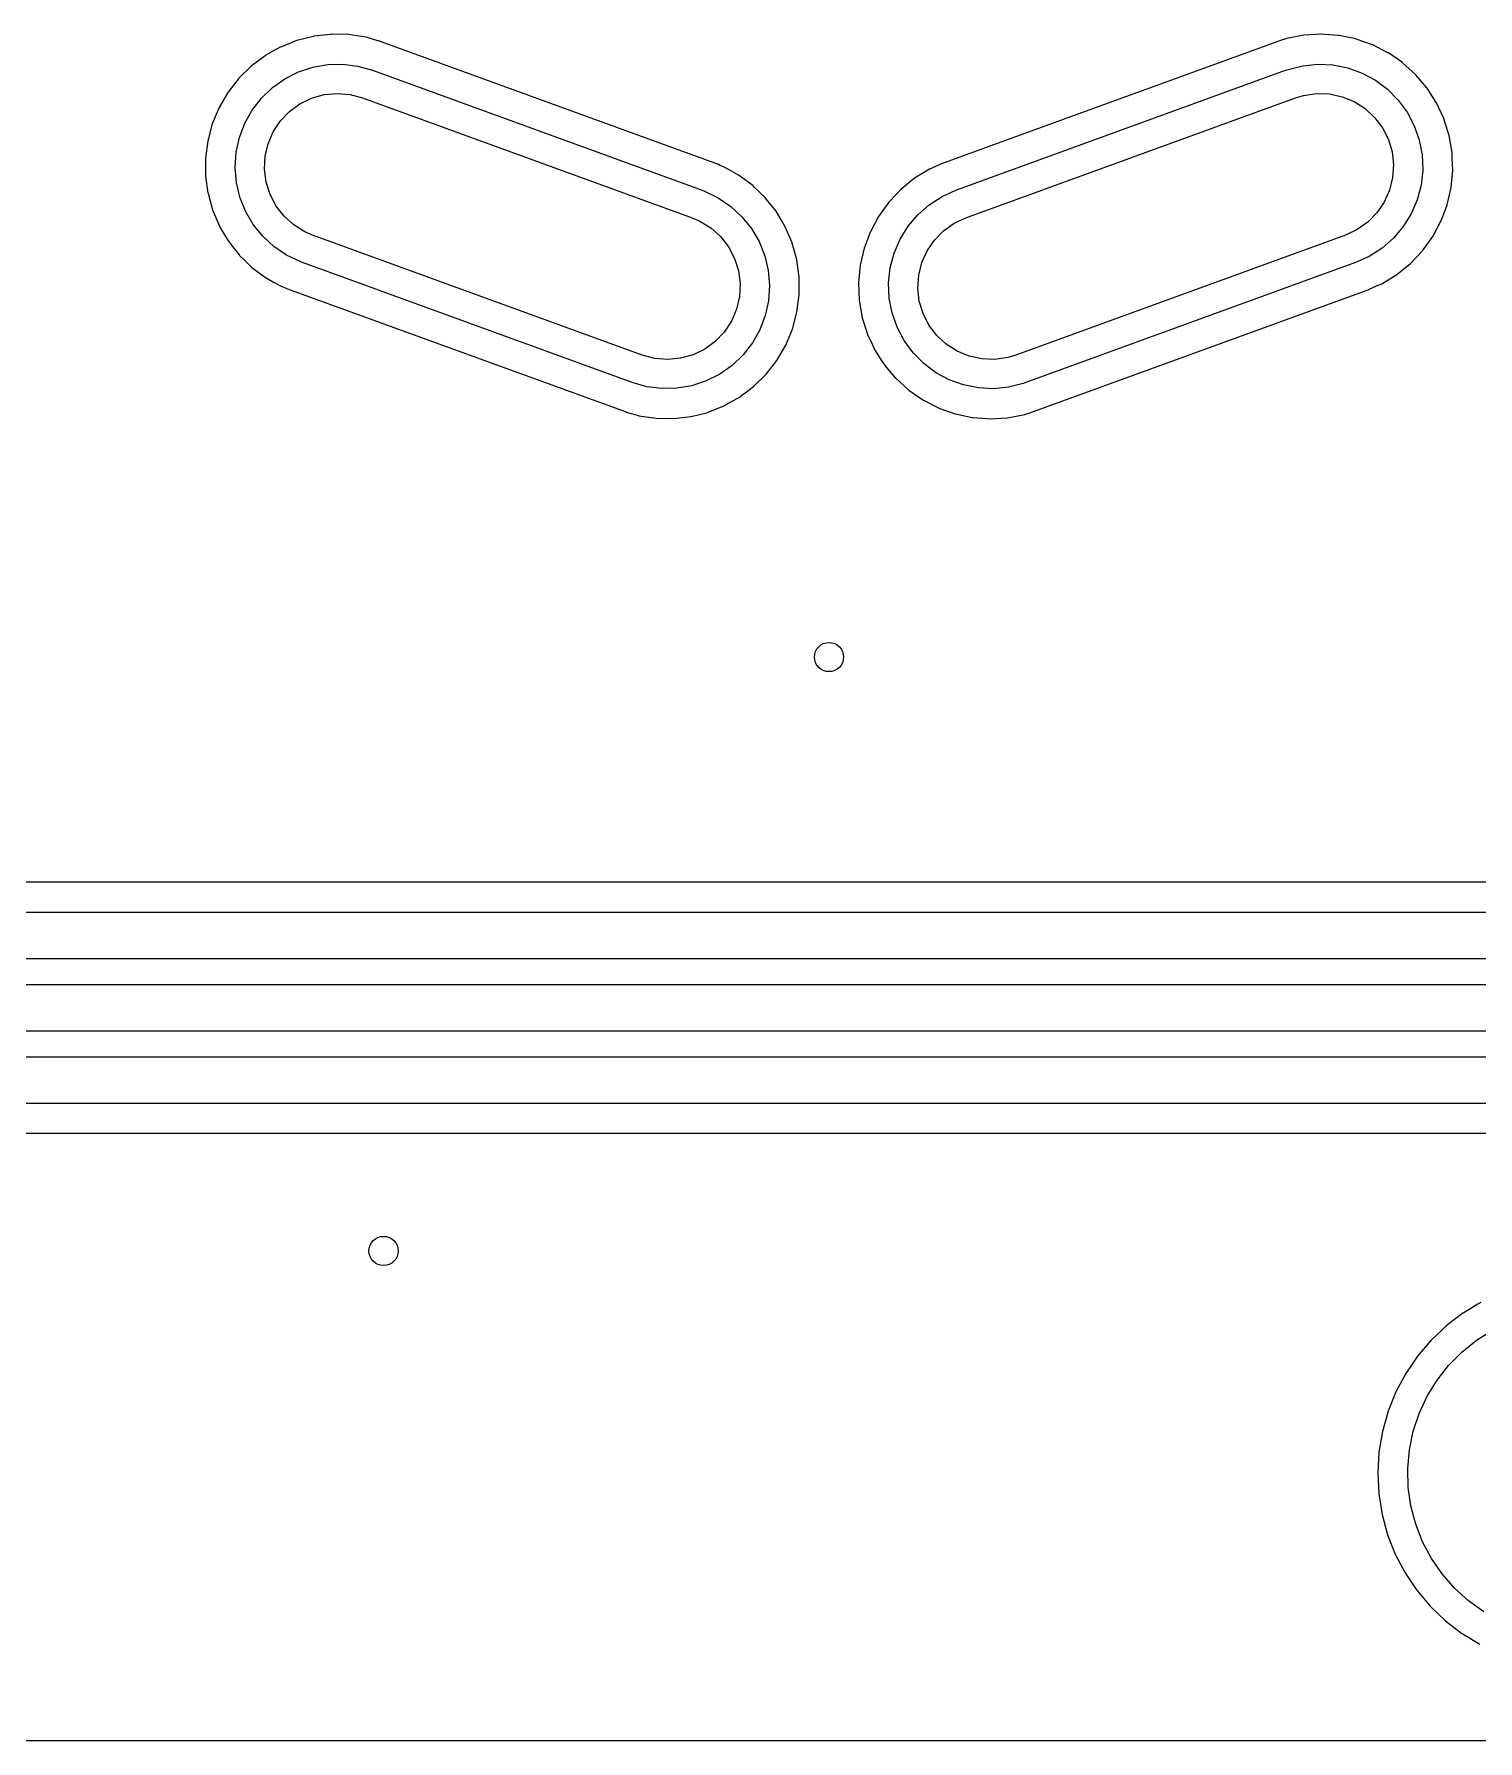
# Model space of a CAD drawing. Extents: x 14 to 417, y -165 to -100.
# Drawn here: x 367.4 to 392.1, y -164.59 to -135.39 of the extents above; entities that cross this region are included whole.
import ezdxf

# ---------------------------------------------------------------- set-up
doc = ezdxf.new("R2010")
doc.units = 0
doc.layers.add('BLACK', color=7, linetype='CONTINUOUS')

msp = doc.modelspace()

# ---------------------------------------------------------------- linework, layer by layer
at = {"layer": 'BLACK', "linetype": 'CONTINUOUS'}
for p, q in [((372.18, -135.433), (371.898, -135.504)), ((372.184, -135.432), (372.18, -135.433)), ((372.18, -135.433), (372.18, -135.433)), ((372.188, -135.431), (372.184, -135.432)), ((372.478, -135.398), (372.188, -135.431)), ((372.482, -135.397), (372.478, -135.398)), ((372.478, -135.398), (372.478, -135.398)), ((372.487, -135.397), (372.482, -135.397)), ((372.778, -135.402), (372.487, -135.397)), ((372.782, -135.402), (372.778, -135.402)), ((373.079, -135.447), (372.782, -135.402)), ((373.083, -135.448), (373.079, -135.447)), ((373.284, -135.507), (373.083, -135.448)), ((373.083, -135.448), (373.083, -135.448)), ((388.826, -135.471), (388.787, -135.483)), ((388.829, -135.469), (388.826, -135.471)), ((388.826, -135.471), (388.826, -135.471)), ((389.123, -135.412), (388.829, -135.469)), ((389.423, -135.394), (389.123, -135.412)), ((389.48, -135.399), (389.423, -135.394)), ((389.718, -135.416), (389.48, -135.399)), ((389.722, -135.416), (389.718, -135.416)), ((389.718, -135.416), (389.718, -135.416)), ((389.726, -135.417), (389.722, -135.416)), ((390.012, -135.477), (389.726, -135.417)), ((389.726, -135.417), (389.726, -135.417)), ((371.353, -135.764), (371.114, -135.944)), ((371.357, -135.762), (371.353, -135.764)), ((371.611, -135.619), (371.357, -135.762)), ((371.615, -135.617), (371.611, -135.619)), ((371.611, -135.619), (371.611, -135.619)), ((371.619, -135.615), (371.615, -135.617)), ((371.72, -135.575), (371.619, -135.615)), ((371.619, -135.615), (371.619, -135.615)), ((371.893, -135.505), (371.72, -135.575)), ((371.897, -135.504), (371.893, -135.505)), ((371.898, -135.504), (371.897, -135.504)), ((373.294, -135.51), (373.284, -135.507)), ((373.296, -135.51), (373.294, -135.51)), ((379.107, -137.625), (373.296, -135.51)), ((373.296, -135.51), (373.296, -135.51)), ((388.738, -135.498), (384, -137.222)), ((388.739, -135.498), (388.738, -135.498)), ((388.738, -135.498), (388.738, -135.498)), ((388.787, -135.483), (388.739, -135.498)), ((390.016, -135.478), (390.012, -135.477)), ((390.012, -135.477), (390.012, -135.477)), ((390.299, -135.577), (390.016, -135.478)), ((390.303, -135.579), (390.299, -135.577)), ((390.562, -135.712), (390.303, -135.579)), ((390.303, -135.579), (390.303, -135.579)), ((390.566, -135.714), (390.562, -135.712)), ((390.57, -135.716), (390.566, -135.714)), ((390.81, -135.882), (390.57, -135.716)), ((390.57, -135.716), (390.57, -135.716)), ((371.114, -135.944), (370.9, -136.155)), ((371.692, -136.158), (371.923, -136.041)), ((371.923, -136.041), (372.17, -135.96)), ((372.17, -135.96), (372.425, -135.916)), ((372.425, -135.916), (372.685, -135.91)), ((372.685, -135.91), (372.942, -135.943)), ((372.942, -135.943), (373.191, -136.013)), ((373.191, -136.013), (378.83, -138.066)), ((383.17, -138.066), (388.809, -136.013)), ((388.809, -136.013), (388.852, -135.998)), ((388.852, -135.998), (389.103, -135.935)), ((389.103, -135.935), (389.361, -135.909)), ((389.361, -135.909), (389.62, -135.921)), ((389.62, -135.921), (389.875, -135.972)), ((389.875, -135.972), (390.119, -136.059)), ((390.813, -135.884), (390.81, -135.882)), ((390.81, -135.882), (390.81, -135.882)), ((391.035, -136.086), (390.813, -135.884)), ((370.774, -136.318), (370.716, -136.392)), ((370.898, -136.158), (370.774, -136.318)), ((370.9, -136.155), (370.898, -136.158)), ((370.898, -136.158), (370.898, -136.158)), ((371.292, -136.487), (371.48, -136.308)), ((371.48, -136.308), (371.692, -136.158)), ((390.119, -136.059), (390.347, -136.182)), ((390.347, -136.182), (390.555, -136.337)), ((390.555, -136.337), (390.738, -136.521)), ((391.038, -136.089), (391.035, -136.086)), ((391.097, -136.158), (391.038, -136.089)), ((391.038, -136.089), (391.038, -136.089)), ((391.229, -136.315), (391.097, -136.158)), ((391.231, -136.318), (391.229, -136.315)), ((391.388, -136.564), (391.231, -136.318)), ((370.716, -136.392), (370.565, -136.651)), ((371.134, -136.692), (371.292, -136.487)), ((371.77, -136.717), (371.949, -136.586)), ((371.949, -136.586), (372.149, -136.489)), ((372.149, -136.489), (372.363, -136.429)), ((372.363, -136.429), (372.584, -136.408)), ((372.584, -136.408), (372.806, -136.426)), ((372.806, -136.426), (373.02, -136.483)), ((373.02, -136.483), (378.659, -138.535)), ((383.341, -138.535), (388.98, -136.483)), ((388.98, -136.483), (389.117, -136.442)), ((389.117, -136.442), (389.337, -136.41)), ((389.337, -136.41), (389.559, -136.417)), ((389.559, -136.417), (389.777, -136.464)), ((389.777, -136.464), (389.982, -136.548)), ((389.982, -136.548), (390.17, -136.668)), ((390.738, -136.521), (390.891, -136.731)), ((391.391, -136.567), (391.388, -136.564)), ((391.388, -136.564), (391.388, -136.564)), ((391.432, -136.655), (391.391, -136.567)), ((370.45, -136.928), (370.372, -137.218)), ((370.565, -136.651), (370.45, -136.928)), ((370.915, -137.161), (371.007, -136.918)), ((371.007, -136.918), (371.134, -136.692)), ((371.493, -137.063), (371.616, -136.878)), ((371.616, -136.878), (371.77, -136.717)), ((390.17, -136.668), (390.333, -136.818)), ((390.333, -136.818), (390.467, -136.996)), ((390.891, -136.731), (391.012, -136.96)), ((391.516, -136.836), (391.432, -136.655)), ((391.517, -136.839), (391.516, -136.836)), ((391.516, -136.836), (391.516, -136.836)), ((391.519, -136.843), (391.517, -136.839)), ((391.587, -137.06), (391.519, -136.843)), ((391.519, -136.843), (391.519, -136.843)), ((370.372, -137.218), (370.334, -137.516)), ((370.86, -137.414), (370.915, -137.161)), ((371.405, -137.268), (371.493, -137.063)), ((384, -137.222), (382.925, -137.614)), ((390.467, -136.996), (390.568, -137.194)), ((390.568, -137.194), (390.632, -137.407)), ((391.012, -136.96), (391.097, -137.205)), ((391.097, -137.205), (391.146, -137.46)), ((391.607, -137.126), (391.587, -137.06)), ((391.658, -137.421), (391.607, -137.126)), ((370.334, -137.516), (370.334, -137.614)), ((370.843, -137.673), (370.86, -137.414)), ((371.344, -137.706), (371.355, -137.484)), ((371.355, -137.484), (371.405, -137.268)), ((390.632, -137.407), (390.657, -137.627)), ((391.146, -137.46), (391.156, -137.719)), ((391.662, -137.516), (391.658, -137.421)), ((391.67, -137.721), (391.662, -137.516)), ((370.334, -137.614), (370.335, -137.807)), ((370.335, -137.807), (370.335, -137.816)), ((370.864, -137.932), (370.843, -137.673)), ((371.372, -137.926), (371.344, -137.706)), ((379.108, -137.626), (379.107, -137.625)), ((379.107, -137.625), (379.107, -137.625)), ((379.109, -137.626), (379.108, -137.626)), ((379.139, -137.639), (379.109, -137.626)), ((379.109, -137.626), (379.109, -137.626)), ((379.195, -137.662), (379.139, -137.639)), ((379.291, -137.715), (379.195, -137.662)), ((379.454, -137.805), (379.291, -137.715)), ((379.457, -137.807), (379.454, -137.805)), ((379.454, -137.805), (379.454, -137.805)), ((379.461, -137.81), (379.457, -137.807)), ((382.72, -137.704), (382.464, -137.86)), ((382.812, -137.664), (382.72, -137.704)), ((382.923, -137.615), (382.812, -137.664)), ((382.925, -137.614), (382.923, -137.615)), ((382.923, -137.615), (382.923, -137.615)), ((390.657, -137.627), (390.642, -137.849)), ((391.156, -137.719), (391.128, -137.977)), ((391.642, -138.02), (391.67, -137.721)), ((370.335, -137.816), (370.376, -138.113)), ((370.924, -138.184), (370.864, -137.932)), ((371.439, -138.138), (371.372, -137.926)), ((378.83, -138.066), (378.872, -138.082)), ((378.872, -138.082), (379.106, -138.195)), ((379.695, -137.984), (379.461, -137.81)), ((379.461, -137.81), (379.461, -137.81)), ((379.698, -137.986), (379.695, -137.984)), ((379.695, -137.984), (379.695, -137.984)), ((379.701, -137.989), (379.698, -137.986)), ((379.728, -138.016), (379.701, -137.989)), ((379.701, -137.989), (379.701, -137.989)), ((379.913, -138.195), (379.728, -138.016)), ((382.228, -138.052), (382.152, -138.133)), ((382.231, -138.049), (382.228, -138.052)), ((382.228, -138.052), (382.228, -138.052)), ((382.464, -137.86), (382.231, -138.049)), ((382.934, -138.172), (383.17, -138.066)), ((390.589, -138.065), (390.498, -138.268)), ((390.642, -137.849), (390.589, -138.065)), ((391.128, -137.977), (391.062, -138.228)), ((391.574, -138.312), (391.642, -138.02)), ((370.376, -138.113), (370.377, -138.117)), ((370.377, -138.117), (370.377, -138.117)), ((370.377, -138.117), (370.449, -138.378)), ((370.449, -138.378), (370.455, -138.402)), ((371.02, -138.425), (370.924, -138.184)), ((371.542, -138.335), (371.439, -138.138)), ((371.679, -138.51), (371.542, -138.335)), ((379.106, -138.195), (379.32, -138.34)), ((379.32, -138.34), (379.511, -138.517)), ((379.916, -138.199), (379.913, -138.195)), ((379.984, -138.285), (379.916, -138.199)), ((379.916, -138.199), (379.916, -138.199)), ((380.099, -138.431), (379.984, -138.285)), ((382.025, -138.267), (381.849, -138.511)), ((382.152, -138.133), (382.025, -138.267)), ((382.521, -138.483), (382.716, -138.312)), ((382.716, -138.312), (382.934, -138.172)), ((390.498, -138.268), (390.373, -138.451)), ((391.062, -138.228), (390.959, -138.466)), ((391.498, -138.514), (391.55, -138.375)), ((391.55, -138.375), (391.574, -138.312)), ((370.455, -138.402), (370.573, -138.679)), ((370.573, -138.679), (370.575, -138.682)), ((370.575, -138.682), (370.575, -138.682)), ((370.575, -138.682), (370.632, -138.779)), ((371.151, -138.649), (371.02, -138.425)), ((371.313, -138.851), (371.151, -138.649)), ((371.844, -138.659), (371.679, -138.51)), ((372.033, -138.776), (371.844, -138.659)), ((378.659, -138.535), (378.791, -138.592)), ((378.791, -138.592), (378.98, -138.709)), ((379.511, -138.517), (379.673, -138.719)), ((380.101, -138.435), (380.099, -138.431)), ((380.197, -138.597), (380.101, -138.435)), ((380.101, -138.435), (380.101, -138.435)), ((380.251, -138.689), (380.197, -138.597)), ((381.849, -138.511), (381.708, -138.775)), ((382.217, -138.902), (382.353, -138.681)), ((382.353, -138.681), (382.521, -138.483)), ((382.959, -138.758), (383.14, -138.63)), ((383.14, -138.63), (383.341, -138.535)), ((390.217, -138.61), (390.036, -138.738)), ((390.373, -138.451), (390.217, -138.61)), ((390.959, -138.466), (390.823, -138.687)), ((391.327, -138.857), (391.468, -138.593)), ((391.468, -138.593), (391.498, -138.514)), ((370.632, -138.779), (370.725, -138.937)), ((370.725, -138.937), (370.796, -139.027)), ((371.504, -139.028), (371.313, -138.851)), ((372.165, -138.833), (372.033, -138.776)), ((377.804, -140.885), (372.165, -138.833)), ((378.98, -138.709), (379.145, -138.858)), ((379.145, -138.858), (379.282, -139.033)), ((379.673, -138.719), (379.804, -138.943)), ((379.804, -138.943), (379.9, -139.184)), ((380.369, -138.966), (380.251, -138.689)), ((380.37, -138.97), (380.369, -138.966)), ((380.447, -139.251), (380.37, -138.97)), ((380.37, -138.97), (380.37, -138.97)), ((381.675, -138.861), (381.602, -139.056)), ((381.706, -138.779), (381.675, -138.861)), ((381.708, -138.775), (381.706, -138.779)), ((381.706, -138.779), (381.706, -138.779)), ((382.114, -139.14), (382.217, -138.902)), ((382.678, -139.1), (382.803, -138.917)), ((382.803, -138.917), (382.959, -138.758)), ((389.835, -138.833), (384.196, -140.885)), ((390.036, -138.738), (389.835, -138.833)), ((390.655, -138.885), (390.46, -139.056)), ((390.823, -138.687), (390.655, -138.885)), ((391.151, -139.101), (391.327, -138.857)), ((370.796, -139.027), (370.908, -139.169)), ((370.908, -139.169), (370.908, -139.169)), ((370.908, -139.169), (370.911, -139.173)), ((370.911, -139.173), (371, -139.259)), ((371, -139.259), (371.123, -139.379)), ((371.718, -139.173), (371.504, -139.028)), ((371.952, -139.286), (371.718, -139.173)), ((379.282, -139.033), (379.385, -139.23)), ((379.385, -139.23), (379.452, -139.442)), ((379.9, -139.184), (379.96, -139.436)), ((380.448, -139.255), (380.447, -139.251)), ((380.447, -139.251), (380.447, -139.251)), ((380.489, -139.552), (380.448, -139.255)), ((381.602, -139.056), (381.534, -139.348)), ((382.048, -139.391), (382.114, -139.14)), ((382.587, -139.303), (382.678, -139.1)), ((390.242, -139.196), (390.006, -139.302)), ((390.46, -139.056), (390.242, -139.196)), ((390.945, -139.319), (391.151, -139.101)), ((371.123, -139.379), (371.123, -139.379)), ((371.123, -139.379), (371.126, -139.382)), ((371.126, -139.382), (371.129, -139.384)), ((371.129, -139.384), (371.129, -139.384)), ((371.129, -139.384), (371.363, -139.558)), ((371.363, -139.558), (371.363, -139.558)), ((371.363, -139.558), (371.367, -139.561)), ((371.367, -139.561), (371.37, -139.563)), ((371.994, -139.302), (371.952, -139.286)), ((377.633, -141.355), (371.994, -139.302)), ((379.452, -139.442), (379.48, -139.662)), ((379.96, -139.436), (379.981, -139.695)), ((380.489, -139.556), (380.489, -139.552)), ((380.489, -139.647), (380.489, -139.556)), ((380.489, -139.556), (380.489, -139.556)), ((381.534, -139.348), (381.506, -139.647)), ((382.02, -139.649), (382.048, -139.391)), ((382.519, -139.741), (382.534, -139.519)), ((382.534, -139.519), (382.587, -139.303)), ((390.006, -139.302), (384.367, -141.355)), ((390.456, -139.664), (390.712, -139.508)), ((390.712, -139.508), (390.945, -139.319)), ((371.37, -139.563), (371.37, -139.563)), ((371.37, -139.563), (371.51, -139.64)), ((371.51, -139.64), (371.629, -139.706)), ((371.629, -139.706), (371.685, -139.729)), ((371.685, -139.729), (371.715, -139.742)), ((371.715, -139.742), (371.715, -139.742)), ((371.715, -139.742), (371.716, -139.742)), ((371.716, -139.742), (371.717, -139.743)), ((371.717, -139.743), (371.717, -139.743)), ((371.717, -139.743), (377.528, -141.858)), ((379.48, -139.662), (379.469, -139.884)), ((379.981, -139.695), (379.964, -139.954)), ((380.452, -140.15), (380.49, -139.852)), ((380.489, -139.651), (380.489, -139.647)), ((380.49, -139.852), (380.489, -139.651)), ((381.506, -139.647), (381.518, -139.947)), ((382.03, -139.908), (382.02, -139.649)), ((382.544, -139.961), (382.519, -139.741)), ((384.438, -141.87), (390.249, -139.755)), ((390.249, -139.755), (390.251, -139.754)), ((390.249, -139.755), (390.249, -139.755)), ((390.251, -139.754), (390.253, -139.753)), ((390.253, -139.753), (390.393, -139.691)), ((390.253, -139.753), (390.253, -139.753)), ((390.393, -139.691), (390.456, -139.664)), ((379.419, -140.1), (379.331, -140.305)), ((379.469, -139.884), (379.419, -140.1)), ((379.964, -139.954), (379.909, -140.207)), ((381.518, -139.947), (381.569, -140.242)), ((382.079, -140.163), (382.03, -139.908)), ((382.608, -140.174), (382.544, -139.961)), ((379.331, -140.305), (379.208, -140.49)), ((379.909, -140.207), (379.817, -140.45)), ((380.374, -140.44), (380.452, -140.15)), ((381.569, -140.242), (381.57, -140.246)), ((381.57, -140.246), (381.57, -140.246)), ((381.57, -140.246), (381.657, -140.525)), ((382.164, -140.408), (382.079, -140.163)), ((382.285, -140.637), (382.164, -140.408)), ((382.709, -140.372), (382.608, -140.174)), ((382.843, -140.55), (382.709, -140.372)), ((379.054, -140.651), (378.875, -140.782)), ((379.208, -140.49), (379.054, -140.651)), ((379.69, -140.676), (379.532, -140.881)), ((379.817, -140.45), (379.69, -140.676)), ((380.108, -140.976), (380.259, -140.717)), ((380.259, -140.717), (380.374, -140.44)), ((381.657, -140.525), (381.659, -140.529)), ((381.659, -140.529), (381.66, -140.532)), ((381.66, -140.532), (381.66, -140.532)), ((381.66, -140.532), (381.743, -140.71)), ((381.743, -140.71), (381.785, -140.801)), ((382.438, -140.847), (382.285, -140.637)), ((383.006, -140.7), (382.843, -140.55)), ((383.194, -140.82), (383.006, -140.7)), ((378.018, -140.942), (377.804, -140.885)), ((378.24, -140.96), (378.018, -140.942)), ((378.461, -140.939), (378.24, -140.96)), ((378.675, -140.879), (378.461, -140.939)), ((378.875, -140.782), (378.675, -140.879)), ((379.532, -140.881), (379.344, -141.06)), ((380.048, -141.053), (380.105, -140.979)), ((380.105, -140.979), (380.108, -140.976)), ((380.105, -140.979), (380.105, -140.979)), ((381.785, -140.801), (381.788, -140.804)), ((381.788, -140.804), (381.788, -140.804)), ((381.788, -140.804), (381.895, -140.972)), ((381.895, -140.972), (381.947, -141.053)), ((382.621, -141.031), (382.438, -140.847)), ((383.399, -140.904), (383.194, -140.82)), ((383.617, -140.951), (383.399, -140.904)), ((383.839, -140.958), (383.617, -140.951)), ((384.059, -140.926), (383.839, -140.958)), ((384.196, -140.885), (384.059, -140.926)), ((379.132, -141.21), (378.901, -141.327)), ((379.344, -141.06), (379.132, -141.21)), ((379.71, -141.424), (379.924, -141.213)), ((379.924, -141.213), (380.048, -141.053)), ((381.947, -141.053), (381.95, -141.056)), ((381.95, -141.056), (382.138, -141.279)), ((382.138, -141.279), (382.138, -141.279)), ((382.138, -141.279), (382.141, -141.282)), ((382.141, -141.282), (382.363, -141.484)), ((382.829, -141.186), (382.621, -141.031)), ((383.057, -141.309), (382.829, -141.186)), ((383.301, -141.396), (383.057, -141.309)), ((377.882, -141.425), (377.633, -141.355)), ((378.139, -141.458), (377.882, -141.425)), ((378.399, -141.452), (378.139, -141.458)), ((378.654, -141.408), (378.399, -141.452)), ((378.901, -141.327), (378.654, -141.408)), ((379.467, -141.606), (379.471, -141.604)), ((379.471, -141.604), (379.71, -141.424)), ((382.363, -141.484), (382.366, -141.486)), ((382.366, -141.486), (382.366, -141.486)), ((382.366, -141.486), (382.606, -141.652)), ((383.556, -141.447), (383.301, -141.396)), ((383.815, -141.459), (383.556, -141.447)), ((384.073, -141.433), (383.815, -141.459)), ((384.324, -141.37), (384.073, -141.433)), ((384.367, -141.355), (384.324, -141.37)), ((377.528, -141.858), (377.528, -141.858)), ((377.528, -141.858), (377.53, -141.858)), ((377.53, -141.858), (377.532, -141.859)), ((377.532, -141.859), (377.532, -141.859)), ((377.532, -141.859), (377.741, -141.92)), ((378.644, -141.935), (378.926, -141.864)), ((378.926, -141.864), (378.931, -141.863)), ((378.926, -141.864), (378.926, -141.864)), ((378.931, -141.863), (379.116, -141.789)), ((379.116, -141.789), (379.205, -141.753)), ((379.205, -141.753), (379.209, -141.751)), ((379.205, -141.753), (379.205, -141.753)), ((379.209, -141.751), (379.213, -141.749)), ((379.213, -141.749), (379.467, -141.606)), ((379.213, -141.749), (379.213, -141.749)), ((379.467, -141.606), (379.467, -141.606)), ((382.606, -141.652), (382.606, -141.652)), ((382.606, -141.652), (382.61, -141.654)), ((382.61, -141.654), (382.614, -141.656)), ((382.614, -141.656), (382.873, -141.789)), ((382.873, -141.789), (382.873, -141.789)), ((382.873, -141.789), (382.877, -141.791)), ((382.877, -141.791), (383.16, -141.89)), ((383.16, -141.89), (383.164, -141.891)), ((383.164, -141.891), (383.164, -141.891)), ((383.164, -141.891), (383.45, -141.951)), ((384.347, -141.899), (384.401, -141.882)), ((384.401, -141.882), (384.435, -141.871)), ((384.435, -141.871), (384.437, -141.87)), ((384.435, -141.871), (384.435, -141.871)), ((384.437, -141.87), (384.438, -141.87)), ((384.438, -141.87), (384.438, -141.87)), ((377.741, -141.92), (377.741, -141.92)), ((377.741, -141.92), (377.745, -141.921)), ((377.745, -141.921), (378.042, -141.966)), ((378.042, -141.966), (378.046, -141.966)), ((378.046, -141.966), (378.337, -141.971)), ((378.337, -141.971), (378.342, -141.971)), ((378.342, -141.971), (378.346, -141.97)), ((378.346, -141.97), (378.636, -141.937)), ((378.346, -141.97), (378.346, -141.97)), ((378.636, -141.937), (378.64, -141.936)), ((378.64, -141.936), (378.644, -141.935)), ((383.45, -141.951), (383.45, -141.951)), ((383.45, -141.951), (383.454, -141.952)), ((383.454, -141.952), (383.458, -141.952)), ((383.458, -141.952), (383.458, -141.952)), ((383.458, -141.952), (383.696, -141.969)), ((383.696, -141.969), (383.753, -141.974)), ((383.753, -141.974), (384.053, -141.956)), ((384.053, -141.956), (384.347, -141.899)), ((406.797, -149.904), (201.175, -149.904)), ((194.118, -150.413), (407.06, -150.413)), ((407.225, -151.213), (194.009, -151.213)), ((198.988, -151.653), (408.359, -151.653)), ((408.525, -152.453), (198.99, -152.453)), ((197.778, -152.889), (409.442, -152.889)), ((409.608, -153.689), (197.779, -153.689)), ((197.953, -154.197), (409.527, -154.197)), ((391.844, -157.275), (391.58, -157.475)), ((391.847, -157.273), (391.844, -157.275)), ((391.844, -157.275), (391.844, -157.275)), ((392.099, -157.122), (391.847, -157.273)), ((392.152, -157.091), (392.099, -157.122)), ((391.476, -157.57), (391.301, -157.735)), ((391.559, -157.492), (391.476, -157.57)), ((391.561, -157.489), (391.559, -157.492)), ((391.559, -157.492), (391.559, -157.492)), ((391.58, -157.475), (391.561, -157.489)), ((392.078, -157.738), (392.351, -157.566)), ((391.301, -157.735), (391.068, -158.008)), ((391.6, -158.168), (391.826, -157.939)), ((391.826, -157.939), (392.078, -157.738)), ((390.973, -158.147), (390.866, -158.304)), ((391.066, -158.01), (390.973, -158.147)), ((391.068, -158.008), (391.066, -158.01)), ((391.066, -158.01), (391.066, -158.01)), ((391.401, -158.422), (391.6, -158.168)), ((390.866, -158.304), (390.697, -158.62)), ((391.232, -158.697), (391.401, -158.422)), ((390.697, -158.62), (390.563, -158.952)), ((391.097, -158.989), (391.232, -158.697)), ((390.557, -158.973), (390.466, -159.297)), ((390.562, -158.955), (390.557, -158.973)), ((390.563, -158.952), (390.562, -158.955)), ((390.562, -158.955), (390.562, -158.955)), ((390.995, -159.295), (391.097, -158.989)), ((390.466, -159.297), (390.407, -159.651)), ((390.93, -159.611), (390.995, -159.295)), ((390.407, -159.651), (390.387, -160.008)), ((390.901, -159.932), (390.93, -159.611)), ((390.91, -160.254), (390.901, -159.932)), ((390.387, -160.008), (390.405, -160.366)), ((390.955, -160.573), (390.91, -160.254)), ((390.405, -160.366), (390.405, -160.37)), ((390.405, -160.37), (390.405, -160.37)), ((390.405, -160.37), (390.41, -160.401)), ((390.41, -160.401), (390.461, -160.72)), ((391.037, -160.885), (390.955, -160.573)), ((390.461, -160.72), (390.556, -161.066)), ((390.556, -161.066), (390.687, -161.399)), ((391.154, -161.186), (391.037, -160.885)), ((390.687, -161.399), (390.854, -161.717)), ((391.305, -161.47), (391.154, -161.186)), ((390.854, -161.717), (390.856, -161.719)), ((390.856, -161.719), (390.856, -161.719)), ((390.856, -161.719), (391.04, -161.993)), ((391.488, -161.736), (391.305, -161.47)), ((391.699, -161.979), (391.488, -161.736)), ((391.04, -161.993), (391.054, -162.014)), ((391.054, -162.014), (391.285, -162.288)), ((391.938, -162.196), (391.699, -161.979)), ((391.285, -162.288), (391.544, -162.536)), ((392.2, -162.384), (391.938, -162.196)), ((391.544, -162.536), (391.828, -162.754)), ((391.828, -162.754), (391.86, -162.773)), ((391.86, -162.773), (392.131, -162.938)), ((417.195, -164.591), (14.6045, -164.591))]:
    msp.add_line(p, q, dxfattribs=at)
at = {"layer": 'BLACK'}
for centre in [(381, -146.05), (373.38, -156.21)]:
    msp.add_circle(centre, 0.25, dxfattribs=at)

doc.saveas('drawing.dxf')
